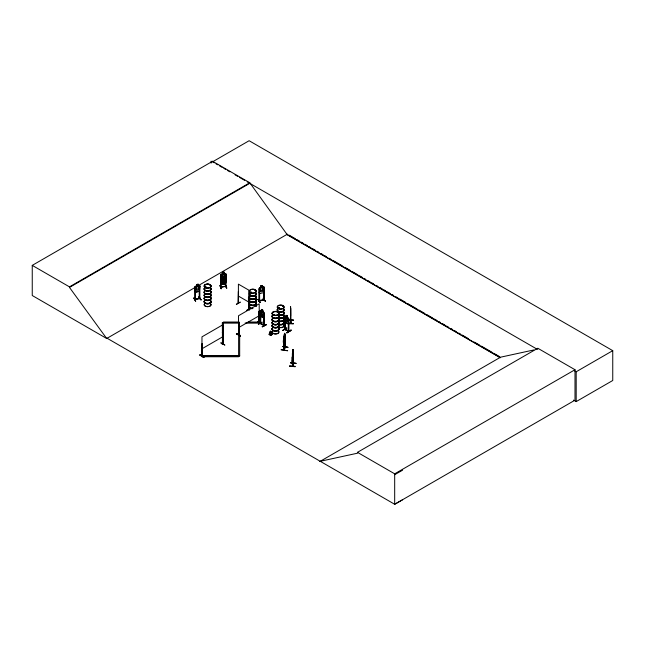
<?xml version="1.0" encoding="UTF-8"?>
<svg xmlns="http://www.w3.org/2000/svg" width="645" height="645" viewBox="0 0 645 645"><rect width="100%" height="100%" fill="white"/><g stroke="black" fill="none" stroke-linecap="round" stroke-linejoin="round"><path stroke-width="0.97" d="M270.634 331.312L270.561 333.667L269.763 333.989L269.852 334.545C273.988 336.521 269.4 326.289 269.675 334.271M292.741 366.029L292.741 365.594M292.645 359.886L292.903 356.113L292.645 357.072M292.362 356.951L293.088 352.767L293.177 353.911M293.104 356.113L292.459 358.539L293.249 354.363M292.507 357.588L292.903 354.935L292.975 360.66M295.217 366.352L289.798 366.046M295.176 366.739L289.798 366.102M292.838 355.403L292.419 357.443M292.87 355.935L292.459 360.184L292.548 356.483L292.201 358.015L292.258 361.966L292.306 356.919M285.009 340.012C286.203 334.279 281.68 350.904 283.929 336.432M292.911 358.249L292.499 360.894L292.354 360.233M284.106 349.437C283.107 350.727 285.622 345.728 285.364 347.179M281.131 349.896C290.653 351.114 289.025 351.041 281.196 349.534M270.239 334.739L270.505 331.361L269.763 333.989M293.185 357.814L292.306 360.829M292.637 360.894L292.854 360.249M292.911 359.362L292.911 360.829L293.04 358.338M270.086 333.763L270.561 331.328M199.378 298.296C201.812 298.595 195.113 299.522 194.814 299.651L194.798 299.191L195.395 299.32M194.822 299.635L195.395 299.635L195.346 287.71L194.814 287.718L195.346 287.71M236.368 304.424L240.238 302.158M259.04 300.989L264.127 299.812M264.2 299.482L263.749 299.603C263.829 300.844 263.128 298.941 264.127 299.377M269.852 334.545L270.521 331.449M290.871 322.75L290.847 323.524L290.814 319.928M290.637 315.744L290.581 306.633L290.613 323.508L290.871 323.024M206.029 287.291L205.481 287.106M206.118 287.202L206.255 287.146M206.174 287.517L205.884 286.969M209.625 284.832L209.883 285.179M250.921 291.983L250.542 292.467M250.574 292.12C252.203 291.75 250.325 292.757 251.236 292.451M273.166 314.647L273.609 314.317M273.609 314.679L274.069 314.502L273.504 314.413M274.206 314.728L273.319 314.429M277.374 312.438L277.777 312.527L277.398 312.341M278.696 308.447L278.487 308.06L279.221 308.189M278.858 308.447L278.858 307.947M279.317 308.125L278.946 308.471M279.39 308.278L278.761 307.923M282.421 306.157L282.953 306.02L282.494 306.133M284.26 334.4L284.695 333.312L283.953 336.787L283.945 350.162L285.388 347.123M292.854 360.74L292.637 361.853M292.693 350.566L292.975 349.461L292.604 366.344L292.903 351.493L292.645 355.193M293.37 351.598L293.362 363.562L293.249 350.428M289.758 366.263L289.807 365.844M290.653 362.966L296.071 363.449L290.693 362.772M293.136 363.474L293.435 363.07M292.653 366.279L293.491 363.256L292.387 366.304L292.37 353.476M292.604 365.909L293.362 363.256M292.499 359.717L292.766 358.757M292.266 361.926L292.362 363.07L293.032 360.644M199.837 355.097C208.093 360.853 201.683 353.815 199.837 355.105M203.941 356.959L200.023 354.766M236.376 333.997C236.78 332.594 245.527 340.06 236.57 333.667M240.464 335.892L236.57 333.828M271.529 334.465L270.803 331.393L271.618 334.175M290.597 320.428L290.653 323.492M194.967 286.928L195.451 292.233L199.37 291.322L199.942 285.791L199.329 285.372L195.443 286.275L194.911 286.92L194.903 299.78L195.314 299.691L195.274 287.614M263.611 292.612L264.144 291.032M264.224 291.056L263.652 292.653L259.733 293.556L259.217 292.217M288.71 322.718L288.275 323.983L288.71 322.774M264.087 316.703L263.644 317.969L260.628 316.268L260.233 310.648L260.685 310.326L264.127 312.793L264.136 325.661L263.878 313.422L263.692 325.427L264.265 325.58M220.751 278.06L221.34 276.495L225.492 276.052L226.032 277.447M220.808 278.068L221.38 276.544L225.452 276.108M220.735 278.511L221.275 279.906L225.419 279.43L226.024 277.898M220.783 274.552L220.751 283.123L221.3 284.526L225.444 284.066L226.04 282.502L226.016 273.923L225.387 273.48L221.283 273.948L220.735 274.577L220.638 287.372L220.646 286.799L221.211 286.896M193.742 298.022L195.766 301.15M195.532 301.239L193.774 297.998M258.024 299.353L260.088 302.505L258.056 299.32M259.806 302.561L258.024 299.514L260.088 302.505M282.978 330.401L286.88 327.991L282.808 330.337M262.168 322.21L258.347 324.282M284.26 334.892L284.542 333.804M284.227 335.787L283.929 336.472L285.009 334.102L285.267 347.421L285.348 335.207M285.001 334.166L284.679 334.868L284.63 333.304M284.09 337.924L284.002 350.106M283.873 342.285L284.945 339.98M282.695 346.494L287.993 347.316L282.623 346.438M283.736 349.63L283.76 350.138L285.138 347.115M220.042 285.711L221.154 288.871L220.082 285.517M221.114 288.646L220.042 285.542M263.829 325.024L260.241 323.484L260.491 322.943M260.669 323.371L260.274 323.024L260.669 323.25M260.628 311.728L260.274 311.527L260.757 311.648L260.548 323.661L260.798 323.169M288.71 331.611L284.88 329.401M285.445 329.135L285.042 328.877M285.267 329.627L285.05 317.413L285.308 329.651L284.88 328.966L285.308 329.216M288.363 319.477L288.847 319.606L288.363 319.477L288.363 331.457C285.719 329.893 281.156 326.741 288.823 331.498M293.394 363.522L293.443 351.315M225.984 286.348C226.532 286.428 220.671 287.033 220.751 287.38M194.814 299.216L199.845 298.055M199.378 298.143L199.902 298.183M199.353 285.404L199.886 285.824L199.861 298.611L199.337 298.603L199.845 298.49M202.457 355.484C201.514 355.677 202.619 355.363 202.457 355.919L202.449 343.97L201.974 344.091L202.449 343.97M222.807 344.188L222.638 332.159L222.388 344.398L222.678 343.64M239.037 334.384C238.368 334.15 238.868 335.287 239.674 335.045M263.563 299.635L259.04 300.554L259.661 300.554M263.611 299.498L264.071 299.393M259.226 301.078L264.144 299.925L264.2 287.081L262.475 287.009M264.184 299.941L264.071 287.888L263.611 288.001L263.749 300.038M259.226 322.54L258.935 323.298L259.185 311.059L258.976 323.274L259.363 323.048M221.678 279.1L222.557 277.826L224.202 277.632L225.081 278.704L225.105 281.454L224.226 282.728L222.573 282.913L221.695 281.841L221.695 279.1L222.573 278.511L222.557 274.375L224.202 274.19L224.283 278.269M274.222 314.647L273.956 314.655M282.558 305.867L282.752 306.149M194.935 286.952L195.443 286.275M259.621 300.973L259.621 289.041L259.088 289.041L259.177 301.102L259.193 288.242L260.919 287.372L260.862 285.864L262.555 285.517L262.555 286.985L263.329 287.339L263.329 290.081L262.499 291.451L260.943 291.806L260.104 290.831L260.104 288.089L260.943 287.404L260.862 285.864M259.217 288.275L259.75 287.63M285.267 347.389L285.155 334.303M225.847 286.195L225.492 286.388M225.968 281.341L225.436 281.897L221.38 282.365M226.032 281.381L224.218 282.075L224.218 283.542L222.557 283.695M220.751 279.188L221.308 278.567L225.428 278.14L226.048 278.592M220.816 279.204L221.34 278.648M238.392 303.077L238.392 303.513L238.408 284.139L248.744 290.105L248.776 309.286M238.239 303.4L238.408 291.387L238.255 303.432M248.583 309.366L248.43 297.329M202.449 355.903L201.925 356.024L202.506 355.895L202.103 356.105L202.32 343.89M258.839 322.718L259.161 322.556M259.298 323.105L259.185 303.811L238.513 315.744L238.473 334.949L238.908 334.699M254.727 289.879L254.928 289.879M273.432 314.446L273.432 314.913L274.117 314.744M284.937 329.458L284.937 316.614L285.348 316.324L288.291 318.066L288.67 318.832M284.937 316.614L285.364 316.381M260.274 310.688L260.701 310.382M225.081 281.446L224.202 282.034L224.275 283.582L222.501 283.752L222.557 282.228L221.678 281.841M199.378 298.579L199.337 286.67L199.869 286.67L199.41 286.775M260.233 310.648L260.274 323.508M262.846 311.543L262.846 310.076L261.515 309.374L261.556 316.792M263.636 312.043L264.087 312.817M260.628 316.268L260.274 314.558M222.775 332.24L222.291 332.369M238.868 322.79L239.037 334.779M258.935 323.298L259.322 311.14M264.224 313.623L263.74 313.502M220.848 342.938L224.911 345.099L221.009 342.874M257.54 321.75L264.095 325.636M257.557 321.774L264.224 325.54M222.485 343.93L222.452 343.938M238.537 334.457L239.037 334.465M222.678 344.075L222.251 344.325M258.371 324.274L262.007 322.145M260.798 323.298L264.257 325.104L263.7 325.411M266.345 324.62C253.703 331.175 275.101 320.097 262.33 326.749M262.273 326.749L266.151 324.451M249.857 308.415L246.761 310.463L249.865 308.608A3.41 1.967 0 0 0 249.518 310.06M250.002 308.576L246.793 310.447M107.167 338.278L106.748 338.528L32.25 295.515L32.25 265.377L212.56 161.274L249.784 182.761L287.009 234.393L500.133 357.443M212.56 161.274L212.56 161.831L249.123 140.723L612.75 350.662L612.75 380.494L576.187 401.601L573.574 400.085M32.25 265.377L69.475 286.864L249.784 182.761M402.577 499.778L394.684 504.277L107.118 338.254L106.691 338.496L69.475 287.42L249.784 183.317M106.691 338.496L194.887 287.573M197.499 286.074L287.428 234.151M201.974 348.776L222.638 336.843M238.513 327.676L259.185 315.744M286.17 315.381L287.485 316.09L287.396 317.606L288.033 318.461L288.033 321.202L287.396 322.008L286.211 321.323L285.574 319.783L286.211 315.357L286.211 316.824M287.485 316.09L286.211 315.453M284.897 320.573L285.292 322.258L288.315 323.959L285.364 322.202M288.71 318.832L288.267 318.058M270.586 333.231C266.659 333.949 271.489 336.545 272.367 334.191M272.367 334.303L270.715 335.215M285.308 329.337L288.887 331.127M288.363 331.409L288.5 322.387M287.098 332.828C300.038 324.113 277.745 338.117 290.951 330.562M286.936 332.715L290.814 330.482M319.823 461.546L500.56 357.193L533.858 349.953M320.243 461.296L357.467 453.201L357.467 452.339L537.777 348.236L575.001 369.722L575.001 400.174L394.684 504.277L394.684 473.825L575.001 369.722M537.777 349.098L537.358 349.348L247.188 181.817M574.461 370.77L576.187 371.77L612.75 350.662M394.684 474.696L402.577 470.197M225.484 286.251L220.655 286.952M239.214 322.637L222.348 322.637L222.485 344.365M202.183 356.105L239.674 356.137L239.674 334.674L238.61 334.674M205.634 286.993L205.449 287.452L205.795 287.041M254.904 290.177L254.565 290.097M279.027 308.447L278.954 308.02M259.096 300.522L259.677 300.651M222.581 344.108L222.638 324.911L201.974 336.843L201.933 356.048M221.138 275.27L220.655 275.326L221.138 275.27L221.235 286.993M206.061 287.565L205.481 287.356M196.58 284.542L198.273 284.187L198.217 285.719L199.055 286.017L199.055 288.758L198.217 290.121L196.66 290.484L195.83 289.5L195.83 286.759L196.66 286.082L196.58 284.542L198.217 284.252M198.934 297.022L201.184 299.941L198.87 297.071M194.855 299.336L199.281 298.304M260.886 285.896L262.555 285.517M259.774 287.67L263.611 286.791L264.168 287.146M259.621 289.041L259.088 289.041M265.224 301.28L263.144 298.143L265.216 301.094M263.216 298.345L265.466 301.263M261.556 310.922L260.919 311.043L260.919 313.784L261.556 315.324L262.757 316.002L263.402 315.187L263.402 312.446L262.757 311.6M260.37 323.355L260.411 311.446M263.829 325.338L263.878 313.422M292.903 351.001L292.645 356.363L292.507 355.701M259.475 300.852L259.548 288.936M222.485 272.343L224.258 272.174L224.202 273.698L225.081 274.085L225.081 276.826L224.202 278.1L222.557 278.293L221.678 277.221L221.678 274.48L222.557 273.891C221.098 271.787 225.565 271.335 224.258 273.641M225.428 274.778L225.952 274.826L225.428 274.778L225.476 286.84L225.984 286.783L225.952 273.948M222.557 277.116L224.202 276.931M222.557 279.003L224.202 278.809L224.202 281.551L222.573 281.744M221.275 279.906L225.379 279.382M222.509 282.317L220.751 282.01M225.452 285.146L226.83 288.218L225.524 285.106M220.751 286.944L225.379 286.404M225.895 286.646L225.387 286.694L225.468 274.883M221.3 284.526L225.444 284.066M199.732 298.498L199.797 298.063M194.911 299.32L194.951 299.756M260.596 323.661L260.757 311.648M285.114 329.353L284.985 316.655M288.686 331.183L288.363 331.022M288.686 331.619L288.75 318.807L288.702 331.643M284.614 334.86L284.848 337.585L284.187 340.197L283.953 339.528M290.814 308.463L290.863 323.218M288.887 320.122L293.451 320.162M288.887 320.194L293.459 320.105M288.887 320.291L293.459 320.267M288.928 323.282L293.491 323.693L288.009 323.701M288.009 323.532L293.491 323.677M239.214 322.024L223.412 322.024L223.412 344.108L222.348 344.108M248.099 322.024L259.951 322.024L259.951 323.008L245.14 323.008M247.116 322.637L259.951 322.637M222.348 323.008L239.214 323.008M222.348 343.729L223.412 343.729M202.07 355.766L239.674 355.766M202.07 356.379L238.61 356.379M292.419 353.5L293.241 350.477M290.653 362.716L296.111 363.28M200.95 299.957L198.87 296.821M283.703 337.295L283.76 350.138M282.639 346.599L287.936 347.429M285.348 347.139L283.776 349.671M225.468 284.897L226.556 288.001M225.105 278.721L224.226 278.326L224.275 276.769L222.517 277.003M240.15 302.142L236.384 304.222M261.556 309.447L262.757 310.132L262.757 317.469M261.556 311.406L262.757 312.083M261.556 314.147L262.757 314.825M236.538 333.876L240.44 336.101M200.023 354.935L203.949 357.201M212.56 161.831L214.293 162.83M216.027 163.83L217.76 164.83M219.485 165.829L222.082 167.329M223.815 168.329L225.548 169.329M227.282 170.328L229.878 171.828M235.07 174.827L237.666 176.327M239.4 177.327L244.592 180.318M289.17 235.151L295.257 238.666M296.998 239.674L299.611 241.182M301.344 242.181L303.086 243.189M304.827 244.189L307.439 245.697M309.181 246.704L310.914 247.712M312.656 248.712L315.268 250.22M317.009 251.228L318.743 252.227M321.355 253.735L323.097 254.743M324.838 255.743L326.572 256.75M329.184 258.258L330.925 259.258M332.667 260.266L342.237 265.788M344.841 267.296L350.066 270.311M351.799 271.311L357.894 274.826M359.628 275.834L362.24 277.342M363.982 278.342L365.723 279.35M367.465 280.357L370.069 281.857M371.81 282.865L373.552 283.873M376.156 285.372L377.897 286.38M379.639 287.388L382.251 288.896M383.993 289.895L385.726 290.903M387.468 291.903L390.08 293.411M391.821 294.418L393.555 295.418M396.167 296.926L397.909 297.934M399.65 298.933L405.737 302.449M407.479 303.456L417.049 308.979M418.782 309.987L424.878 313.502M426.611 314.502L432.706 318.025M434.44 319.025L437.052 320.533M438.793 321.541L440.535 322.54M442.276 323.548L444.881 325.056M446.622 326.056L448.364 327.063M450.968 328.571L452.709 329.571M454.451 330.579L456.192 331.578M458.805 333.086L460.538 334.094M462.28 335.094L468.367 338.617M474.462 342.132L479.678 345.139M481.42 346.147L491.861 352.17M493.594 353.178L499.69 356.693M286.436 234.312L500.262 357.765M238.408 296.071L248.744 302.037M286.686 328.095L283.01 330.232M268.925 334.263L270.586 335.255M357.467 452.339L394.684 473.825M225.387 278.164L225.992 278.616M264.071 287.888L263.611 288.001M262.531 286.952L262.475 285.542M199.37 291.322L195.467 292.137L194.992 290.871M225.492 276.052L225.976 277.463M259.274 292.193L259.774 293.499M279.221 308.076L278.995 308.576L278.366 308.229M271.206 334.682L270.739 331.474L270.731 334.787M283.719 341.197L283.865 342.358M270.715 331.32L270.94 332.917M292.209 361.918L292.298 363.07M292.427 357.394L292.516 358.547L292.37 357.394M290.597 322.806L290.597 323.459M576.187 371.77L576.187 401.601M292.919 349.453L292.967 351.009M292.862 349.953L292.79 351.001M261.596 309.423L261.596 310.89M248.567 297.256L248.543 309.374M248.406 308.818L248.414 309.302M238.997 322.871L238.997 334.852M238.65 323.072L238.61 356.75L202.07 356.75L202.103 344.172M211.1 161.161L211.1 163.137M199.337 286.67L199.353 298.716M69.475 286.864L69.475 287.42M278.503 318.735A3.467 2 0 0 1 275.504 321.734A3.467 2 0 0 1 272.504 318.735M278.463 318.936A3.419 1.975 0 0 1 275.504 321.903A3.419 1.975 0 0 1 272.545 318.936M278.455 321.508A3.402 1.967 0 0 1 275.504 324.459A3.402 1.967 0 0 1 272.553 321.508M278.455 321.726A3.402 1.967 0 0 1 275.504 324.677A3.402 1.967 0 0 1 272.553 321.726M278.503 315.445A3.467 2 0 0 1 275.504 318.445A3.467 2 0 0 1 272.504 315.445M278.463 318.388A3.41 1.967 0 0 1 275.504 321.347A3.41 1.967 0 0 1 272.553 318.388M278.463 315.647A3.41 1.967 0 0 1 275.504 318.606A3.41 1.967 0 0 1 272.553 315.647M278.503 318.565A3.467 2 0 0 1 275.504 321.565A3.467 2 0 0 1 272.504 318.565M278.503 315.276A3.467 2 0 0 1 275.504 318.275A3.467 2 0 0 1 272.504 315.276M278.463 315.099A3.41 1.967 0 0 1 275.504 318.05A3.41 1.967 0 0 1 272.553 315.099M278.503 328.12A3.467 2 0 0 1 275.504 331.119A3.467 2 0 0 1 272.504 328.12M278.463 328.321A3.419 1.975 0 0 1 275.504 331.288A3.419 1.975 0 0 1 272.545 328.321M278.455 330.893A3.402 1.967 0 0 1 275.504 333.844A3.402 1.967 0 0 1 272.553 330.893M278.447 322.008A3.394 1.959 0 0 1 275.504 324.951A3.394 1.959 0 0 1 272.561 322.008M278.463 331.087A3.419 1.975 0 0 1 275.504 334.046A3.419 1.975 0 0 1 272.545 331.087M278.471 321.831A3.427 1.975 0 0 1 275.504 324.798A3.427 1.975 0 0 1 272.537 321.831M278.503 324.83A3.467 2 0 0 1 275.504 327.829A3.467 2 0 0 1 272.504 324.83M278.463 327.773A3.41 1.967 0 0 1 275.504 330.732A3.41 1.967 0 0 1 272.553 327.773M278.463 325.032A3.41 1.967 0 0 1 275.504 327.991A3.41 1.967 0 0 1 272.553 325.032M278.503 327.95A3.467 2 0 0 1 275.504 330.95A3.467 2 0 0 1 272.504 327.95M278.503 324.653A3.467 2 0 0 1 275.504 327.66A3.467 2 0 0 1 272.504 324.653M278.463 324.483A3.41 1.967 0 0 1 275.504 327.434A3.41 1.967 0 0 1 272.553 324.483M255.815 296.402A3.467 2 0 0 1 252.816 299.401A3.467 2 0 0 1 249.817 296.402M255.775 296.611A3.419 1.975 0 0 1 252.816 299.57A3.419 1.975 0 0 1 249.857 296.611M255.783 299.393A3.427 1.975 0 0 1 252.816 302.36A3.427 1.975 0 0 1 249.849 299.393M255.815 293.112A3.467 2 0 0 1 252.816 296.111A3.467 2 0 0 1 249.817 293.112M255.775 296.055A3.419 1.975 0 0 1 252.816 299.014A3.419 1.975 0 0 1 249.857 296.055M255.775 293.314A3.419 1.975 0 0 1 252.816 296.273A3.419 1.975 0 0 1 249.857 293.314M255.815 296.232A3.467 2 0 0 1 252.816 299.232A3.467 2 0 0 1 249.817 296.232M255.815 292.943A3.467 2 0 0 1 252.816 295.942A3.467 2 0 0 1 249.817 292.943M255.775 292.766A3.419 1.975 0 0 1 252.816 295.724A3.419 1.975 0 0 1 249.857 292.766M251.921 308.721A3.467 2 0 0 1 249.817 305.786M255.815 305.786A3.467 2 0 0 1 256.162 306.27M251.115 308.681A3.41 1.967 0 0 1 249.865 305.996M255.759 299.675A3.394 1.959 0 0 1 252.816 302.618A3.394 1.959 0 0 1 249.873 299.675M249.397 309.729A3.419 1.975 0 0 1 249.857 308.737M255.783 299.506A3.427 1.975 0 0 1 252.816 302.465A3.427 1.975 0 0 1 249.849 299.506M255.815 302.497A3.467 2 0 0 1 252.816 305.496A3.467 2 0 0 1 249.817 302.497M252.816 308.399A3.41 1.967 0 0 1 249.865 305.44M255.775 305.44A3.41 1.967 0 0 1 256.113 305.915M255.775 302.699A3.419 1.975 0 0 1 252.816 305.657A3.419 1.975 0 0 1 249.857 302.699M252.816 308.616A3.467 2 0 0 1 249.817 305.617M255.815 305.617A3.467 2 0 0 1 256.162 306.101M255.815 302.328A3.467 2 0 0 1 252.816 305.327A3.467 2 0 0 1 249.817 302.328M255.775 302.15A3.419 1.975 0 0 1 252.816 305.109A3.419 1.975 0 0 1 249.857 302.15M210.609 291.387A3.467 2 0 0 1 207.609 294.386A3.467 2 0 0 1 204.61 291.387M210.568 291.596A3.41 1.967 0 0 1 207.609 294.547A3.41 1.967 0 0 1 204.659 291.596M210.56 294.176A3.402 1.967 0 0 1 207.609 297.119A3.402 1.967 0 0 1 204.659 294.176M210.576 294.241A3.427 1.975 0 0 1 207.609 297.208A3.427 1.975 0 0 1 204.642 294.241M210.568 294.354A3.419 1.975 0 0 1 207.609 297.313A3.419 1.975 0 0 1 204.65 294.354M210.609 288.097A3.467 2 0 0 1 207.609 291.097A3.467 2 0 0 1 204.61 288.097M210.568 291.04A3.419 1.975 0 0 1 207.609 293.999A3.419 1.975 0 0 1 204.65 291.04M210.568 288.299A3.41 1.967 0 0 1 207.609 291.258A3.41 1.967 0 0 1 204.659 288.299M210.609 291.217A3.467 2 0 0 1 207.609 294.217A3.467 2 0 0 1 204.61 291.217M210.609 287.928A3.467 2 0 0 1 207.609 290.927A3.467 2 0 0 1 204.61 287.928M210.568 287.751A3.419 1.975 0 0 1 207.609 290.71A3.419 1.975 0 0 1 204.65 287.751M210.609 300.772A3.467 2 0 0 1 207.609 303.771A3.467 2 0 0 1 204.61 300.772M210.568 300.981A3.41 1.967 0 0 1 207.609 303.932A3.41 1.967 0 0 1 204.659 300.981M210.576 303.626A3.427 1.975 0 0 1 207.609 306.593A3.427 1.975 0 0 1 204.642 303.626M210.56 294.652A3.402 1.967 0 0 1 207.609 297.603A3.402 1.967 0 0 1 204.659 294.652M210.568 303.739A3.419 1.975 0 0 1 207.609 306.697A3.419 1.975 0 0 1 204.65 303.739M210.609 297.482A3.467 2 0 0 1 207.609 300.481A3.467 2 0 0 1 204.61 297.482M210.568 300.425A3.419 1.975 0 0 1 207.609 303.384A3.419 1.975 0 0 1 204.65 300.425M210.568 297.684A3.41 1.967 0 0 1 207.609 300.643A3.41 1.967 0 0 1 204.659 297.684M210.609 300.602A3.467 2 0 0 1 207.609 303.601A3.467 2 0 0 1 204.61 300.602M210.609 297.313A3.467 2 0 0 1 207.609 300.312A3.467 2 0 0 1 204.61 297.313M210.568 297.135A3.419 1.975 0 0 1 207.609 300.094A3.419 1.975 0 0 1 204.65 297.135M283.671 309.076A3.467 2 0 0 1 280.672 312.075A3.467 2 0 0 1 277.673 309.076M283.631 309.278A3.419 1.975 0 0 1 280.672 312.236A3.419 1.975 0 0 1 277.713 309.278M283.671 308.907A3.467 2 0 0 1 280.672 311.906A3.467 2 0 0 1 277.673 308.907M283.623 308.729A3.41 1.967 0 0 1 280.672 311.68A3.41 1.967 0 0 1 277.713 308.729M283.671 312.196A3.467 2 0 0 1 282.784 314.784A3.467 2 0 0 1 278.221 314.615M283.631 312.019A3.419 1.975 0 0 1 282.752 314.575A3.419 1.975 0 0 1 278.253 314.405M283.623 312.575A3.41 1.967 0 0 1 282.752 315.123A3.41 1.967 0 0 1 278.261 314.954M283.623 315.147A3.41 1.967 0 0 1 282.752 317.695A3.41 1.967 0 0 1 278.261 317.525A3.427 1.975 0 0 0 282.76 317.775A3.427 1.975 0 0 0 283.639 315.22M283.671 312.365A3.467 2 0 0 1 282.784 314.954A3.467 2 0 0 1 278.221 314.784M283.631 315.341A3.419 1.975 0 0 1 282.752 317.888A3.419 1.975 0 0 1 278.253 317.719M283.631 318.114A3.419 1.975 0 0 1 282.752 320.662A3.419 1.975 0 0 1 278.253 320.492M283.671 321.581A3.467 2 0 0 1 282.784 324.169A3.467 2 0 0 1 278.221 324M283.631 318.662A3.419 1.975 0 0 1 282.752 321.218A3.419 1.975 0 0 1 278.253 321.049M283.631 321.404A3.419 1.975 0 0 1 282.752 323.959A3.419 1.975 0 0 1 278.253 323.79M283.623 321.96A3.41 1.967 0 0 1 282.752 324.508A3.41 1.967 0 0 1 278.261 324.338M283.623 324.54A3.402 1.967 0 0 1 282.744 327.079A3.402 1.967 0 0 1 278.261 326.91M283.671 321.75A3.467 2 0 0 1 282.784 324.338A3.467 2 0 0 1 278.221 324.169M283.671 318.461A3.467 2 0 0 1 282.784 321.049A3.467 2 0 0 1 278.221 320.871M283.671 318.291A3.467 2 0 0 1 282.784 320.879A3.467 2 0 0 1 278.221 320.702M283.631 324.725A3.419 1.975 0 0 1 282.752 327.273A3.419 1.975 0 0 1 278.253 327.104M221.872 278.447L223.033 280.051L221.92 281.865L223.42 280.349L224.871 281.526L223.767 279.978L224.92 278.092L223.388 279.696L221.872 278.447M284.614 335.344L284.187 339.02L284.614 335.344M197.942 284.558L196.943 285.284L197.942 284.558M198.217 286.211L196.66 286.565L196.66 289.307L198.217 288.952L198.217 286.211M262.217 285.888L261.217 286.606L262.217 285.888M262.499 287.533L260.943 287.896L260.943 290.637L262.499 290.274L262.499 287.533M223.912 272.504L222.847 272.633L222.847 273.117L223.912 272.996L223.912 272.504M224.202 281.551L222.557 281.744L222.573 279.003L224.226 278.817L224.226 281.559M223.912 282.808L222.847 282.929L222.847 283.421L223.912 283.292L223.912 282.808M223.928 277.132L222.872 277.253L222.872 277.745L223.928 277.624L223.928 277.132M262.539 310.253L261.773 309.818L262.539 310.745L262.539 310.253M287.186 316.26L286.42 315.816L287.186 316.751L287.186 316.26M287.396 318.09L286.211 317.413L286.211 320.146L287.396 320.831L287.396 318.09M273.803 315.026A3.402 1.967 0 0 0 278.906 313.325A3.402 1.967 0 0 0 273.803 311.624A3.402 1.967 0 0 0 273.803 315.026M273.803 315.3A3.402 1.967 0 0 0 278.906 313.599A3.402 1.967 0 0 0 273.803 311.898A3.402 1.967 0 0 0 273.803 315.3M273.794 315.147A3.427 1.975 0 0 0 278.93 313.43A3.427 1.975 0 0 0 273.794 311.72A3.427 1.975 0 0 0 273.794 315.147M251.107 292.814A3.427 1.975 0 0 0 256.242 291.105A3.427 1.975 0 0 0 251.107 289.387A3.427 1.975 0 0 0 251.107 292.814M252.816 302.126A3.394 1.959 0 0 0 255.759 299.183A3.427 1.975 0 0 1 252.816 302.215A3.427 1.975 0 0 1 249.849 299.248A3.394 1.959 0 0 0 252.816 302.126M251.115 292.967A3.394 1.959 0 0 0 256.218 291.266A3.394 1.959 0 0 0 251.115 289.573A3.394 1.959 0 0 0 251.115 292.967M205.908 287.678A3.41 1.967 0 0 0 211.02 285.969A3.41 1.967 0 0 0 205.908 284.268A3.41 1.967 0 0 0 205.908 287.678M205.908 287.952A3.402 1.967 0 0 0 211.012 286.251A3.402 1.967 0 0 0 205.908 284.55A3.402 1.967 0 0 0 205.908 287.952M205.9 287.799A3.427 1.975 0 0 0 211.036 286.09A3.427 1.975 0 0 0 205.9 284.372A3.427 1.975 0 0 0 205.9 287.799M278.963 308.673A3.427 1.975 0 0 0 284.098 306.964A3.427 1.975 0 0 0 278.963 305.246A3.427 1.975 0 0 0 278.963 308.673M278.971 308.939A3.402 1.967 0 0 0 284.074 307.238A3.402 1.967 0 0 0 278.971 305.536A3.402 1.967 0 0 0 278.971 308.939M282.744 318.187A3.402 1.967 0 0 0 283.623 315.639A3.402 1.967 0 0 1 282.744 318.17A3.402 1.967 0 0 1 278.261 318.017A3.402 1.967 0 0 0 282.744 318.17"/></g></svg>
